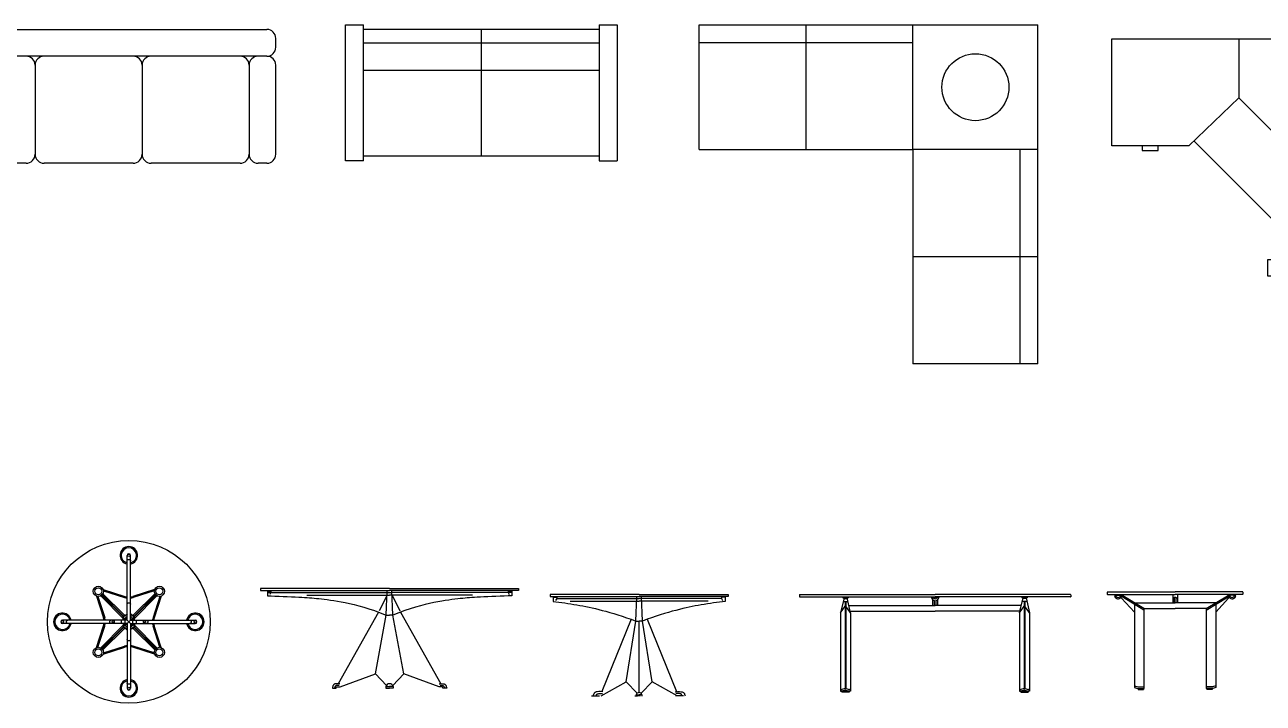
# Model space of a CAD drawing. Header units: millimetres. Extents: x 2198.5 to 2287.8, y 1208.8 to 1298.1.
# Drawn here: x 2210.66 to 2219.79, y 1219.18 to 1224.18 of the extents above; entities that cross this region are included whole.
import ezdxf

# ---------------------------------------------------------------- set-up
doc = ezdxf.new("R2010")
doc.units = ezdxf.units.MM
doc.layers.add('10-MUEBLES', color=7, linetype='Continuous')
doc.layers.add('PERFILES', color=7, linetype='Continuous')

# ---------------------------------------------------------------- blocks, each defined once
blk = doc.blocks.new('132')
for p, q in [((-0.8133, -358.3953), (-0.8133, -358.4083)), ((-0.8113, -358.3933), (0.1867, -358.3933)), ((-0.8113, -358.4103), (0.1867, -358.4103)), ((-0.4845, -358.4168), (-0.5098, -358.5281)), ((-0.4933, -358.4103), (-0.4933, -358.4168)), ((-0.4933, -358.4168), (-0.4533, -358.4168)), ((-0.4906, -358.4433), (-0.4561, -358.4433)), ((-0.4854, -358.4208), (-0.4612, -358.4208)), ((-0.4763, -358.4433), (-0.4763, -359.0844)), ((-0.4703, -358.4433), (-0.4703, -359.0844)), ((-0.4368, -358.5281), (-0.4621, -358.4168)), ((-0.4533, -358.4103), (-0.4533, -358.4168)), ((0.1597, -358.4103), (0.1597, -358.4103)), ((0.1597, -358.4103), (0.1597, -358.4143)), ((0.1597, -358.4143), (0.1867, -358.4143)), ((0.1687, -358.4305), (0.1687, -358.4743)), ((0.1807, -358.4367), (0.1807, -358.4743)), ((1.1847, -358.3933), (0.1867, -358.3933)), ((1.1847, -358.4103), (0.1867, -358.4103)), ((0.2137, -358.4143), (0.1867, -358.4143)), ((0.1927, -358.4367), (0.1927, -358.4743)), ((0.2047, -358.4305), (0.2047, -358.4743)), ((0.2137, -358.4103), (0.2137, -358.4143)), ((0.8102, -358.5281), (0.8355, -358.4168)), ((0.8267, -358.4103), (0.8267, -358.4168)), ((0.8667, -358.4168), (0.8267, -358.4168)), ((0.8639, -358.4433), (0.8294, -358.4433)), ((0.8588, -358.4208), (0.8346, -358.4208)), ((0.8437, -358.4433), (0.8437, -359.0844)), ((0.8497, -358.4433), (0.8497, -359.0844)), ((0.8579, -358.4168), (0.8832, -358.5281)), ((0.8667, -358.4103), (0.8667, -358.4168)), ((1.1867, -358.3953), (1.1867, -358.4083)), ((-0.5098, -358.5281), (-0.4763, -358.4778)), ((-0.5098, -358.5281), (-0.5098, -359.1057)), ((-0.4763, -358.5415), (-0.4703, -358.5415)), ((-0.4368, -358.5281), (-0.4703, -358.4778)), ((-0.449, -358.4743), (0.1867, -358.4743)), ((-0.4395, -358.5163), (0.1867, -358.5163)), ((-0.4368, -358.5281), (-0.4368, -359.1057)), ((0.8224, -358.4743), (0.1867, -358.4743)), ((0.8129, -358.5163), (0.1867, -358.5163)), ((0.8102, -358.5281), (0.8437, -358.4778)), ((0.8102, -358.5281), (0.8102, -359.1057)), ((0.8497, -358.5415), (0.8437, -358.5415)), ((0.8832, -358.5281), (0.8497, -358.4778)), ((0.8832, -358.5281), (0.8832, -359.1057)), ((-0.5098, -359.0937), (-0.5019, -359.0937)), ((-0.4763, -359.0844), (-0.5019, -359.0937)), ((-0.4703, -359.0272), (-0.4763, -359.0272)), ((-0.4703, -359.0358), (-0.4763, -359.0358)), ((-0.4703, -359.0844), (-0.4763, -359.0844)), ((-0.4703, -359.0844), (-0.4447, -359.0937)), ((-0.4368, -359.0937), (-0.4447, -359.0937)), ((0.8102, -359.0937), (0.8181, -359.0937)), ((0.8437, -359.0844), (0.8181, -359.0937)), ((0.8437, -359.0272), (0.8497, -359.0272)), ((0.8437, -359.0358), (0.8497, -359.0358)), ((0.8437, -359.0844), (0.8497, -359.0844)), ((0.8497, -359.0844), (0.8753, -359.0937)), ((0.8832, -359.0937), (0.8753, -359.0937)), ((-0.5098, -359.1057), (-0.4998, -359.1057)), ((-0.4763, -359.0972), (-0.4998, -359.1057)), ((-0.4468, -359.1057), (-0.4998, -359.1057)), ((-0.4998, -359.1057), (-0.4998, -359.1133)), ((-0.4468, -359.1133), (-0.4998, -359.1133)), ((-0.4703, -359.0972), (-0.4763, -359.0972)), ((-0.4703, -359.0972), (-0.4468, -359.1057)), ((-0.4468, -359.1057), (-0.4468, -359.1133)), ((-0.4368, -359.1057), (-0.4468, -359.1057)), ((0.8102, -359.1057), (0.8202, -359.1057)), ((0.8437, -359.0972), (0.8202, -359.1057)), ((0.8202, -359.1057), (0.8732, -359.1057)), ((0.8202, -359.1057), (0.8202, -359.1133)), ((0.8202, -359.1133), (0.8732, -359.1133)), ((0.8437, -359.0972), (0.8497, -359.0972)), ((0.8497, -359.0972), (0.8732, -359.1057)), ((0.8832, -359.1057), (0.8732, -359.1057)), ((0.8732, -359.1057), (0.8732, -359.1133))]:
    blk.add_line(p, q)
for centre, radius, start, end in [((-0.8113, -358.3953), 0.002, 90, 180), ((-0.8113, -358.4083), 0.002, 180, 270), ((0.1867, -358.4103), 0.027, 188.51962, 257.16106), ((0.1867, -358.4103), 0.015, 195.46601, 344.53399), ((0.1867, -358.4103), 0.027, 282.84024, 351.48038), ((1.1847, -358.3953), 0.002, 0, 90), ((1.1847, -358.4083), 0.002, 270, 0)]:
    blk.add_arc(centre, radius, start, end)
blk = doc.blocks.new('131')
for p, q in [((1.4569, -358.3757), (1.4569, -358.3907)), ((1.4589, -358.3737), (1.9569, -358.3737)), ((1.4589, -358.3927), (1.9569, -358.3927)), ((1.5189, -358.3971), (1.5089, -358.3971)), ((1.5091, -358.3971), (1.5091, -358.3927)), ((1.5091, -358.3971), (1.5646, -358.3971)), ((1.5091, -358.4011), (1.5197, -358.4011)), ((1.554, -358.4011), (1.5713, -358.4011)), ((1.5548, -358.3971), (1.5648, -358.3971)), ((1.6569, -358.5218), (1.5623, -358.4204)), ((1.5646, -358.3971), (1.5646, -358.3927)), ((1.7269, -358.5084), (1.5651, -358.409)), ((1.7269, -358.4967), (1.5713, -358.4011)), ((1.9387, -358.3927), (1.9387, -358.4547)), ((1.9387, -358.417), (1.9507, -358.417)), ((1.9507, -358.4108), (1.9507, -358.4547)), ((1.9507, -358.4108), (1.9627, -358.4108)), ((2.4549, -358.3737), (1.9569, -358.3737)), ((2.4549, -358.3927), (1.9569, -358.3927)), ((1.9627, -358.4108), (1.9627, -358.4547)), ((1.9627, -358.417), (1.9747, -358.417)), ((1.9747, -358.3927), (1.9747, -358.4547)), ((2.1869, -358.4967), (2.3424, -358.4011)), ((2.1869, -358.5084), (2.3487, -358.409)), ((2.2569, -358.5218), (2.3514, -358.4204)), ((2.3597, -358.4011), (2.3424, -358.4011)), ((2.3589, -358.3971), (2.3489, -358.3971)), ((2.3491, -358.3971), (2.3491, -358.3927)), ((2.4046, -358.3971), (2.3491, -358.3971)), ((2.4046, -358.4011), (2.394, -358.4011)), ((2.3948, -358.3971), (2.4048, -358.3971)), ((2.4046, -358.3971), (2.4046, -358.3927)), ((2.4569, -358.3757), (2.4569, -358.3907)), ((1.6569, -358.4654), (1.6569, -359.0776)), ((1.6585, -358.4547), (1.9569, -358.4547)), ((1.7269, -358.4967), (1.7269, -359.086)), ((1.7269, -358.4967), (1.9569, -358.4967)), ((2.2552, -358.4547), (1.9569, -358.4547)), ((2.1869, -358.4967), (1.9569, -358.4967)), ((2.1869, -358.4967), (2.1869, -359.086)), ((2.2569, -358.4654), (2.2569, -359.0776)), ((1.6569, -359.0648), (1.6808, -359.074)), ((1.6569, -359.0776), (1.6786, -359.086)), ((1.6786, -359.086), (1.7269, -359.086)), ((1.6808, -359.074), (1.7269, -359.074)), ((1.6838, -359.086), (1.6838, -359.0937)), ((1.6838, -359.0937), (1.7238, -359.0937)), ((1.7238, -359.086), (1.7238, -359.0937)), ((2.2329, -359.074), (2.1869, -359.074)), ((2.2351, -359.086), (2.1869, -359.086)), ((2.1899, -359.086), (2.1899, -359.0937)), ((2.2299, -359.0937), (2.1899, -359.0937)), ((2.2299, -359.086), (2.2299, -359.0937)), ((2.2569, -359.0648), (2.2329, -359.074)), ((2.2569, -359.0776), (2.2351, -359.086))]:
    blk.add_line(p, q)
for centre, radius, start, end in [((1.4589, -358.3757), 0.002, 90, 180), ((1.4589, -358.3907), 0.002, 180, 270), ((1.5369, -358.3957), 0.028, 191.19285, 302.94611), ((1.5369, -358.3957), 0.018, 184.57303, 355.42697), ((1.5369, -358.3957), 0.028, 302.94611, 329.20116), ((1.5564, -358.4259), 0.008, 43, 122.94611), ((1.5635, -358.4116), 0.003, 58.43101, 149.20116), ((1.5599, -358.4116), 0.005, 59.03624, 60.36507), ((2.3502, -358.4116), 0.003, 30.79884, 121.56899), ((2.3539, -358.4116), 0.005, 119.63493, 120.96376), ((2.3573, -358.4259), 0.008, 57.05389, 137), ((2.3769, -358.3957), 0.028, 210.79884, 237.05389), ((2.3769, -358.3957), 0.018, 184.57303, 355.42697), ((2.3769, -358.3957), 0.028, 237.05389, 348.80715), ((2.4549, -358.3757), 0.002, 0, 90), ((2.4549, -358.3907), 0.002, 270, 0)]:
    blk.add_arc(centre, radius, start, end)
blk = doc.blocks.new('134')
at = {"layer": 'PERFILES', "linetype": 'Continuous'}
for p, q in [((-2.6033, -358.4207), (-2.6115, -358.4362)), ((-1.4251, -358.4519), (-1.4473, -358.4549)), ((-1.4034, -358.4492), (-1.4251, -358.4519)), ((-1.3821, -358.4467), (-1.4034, -358.4492)), ((-1.3881, -358.4207), (-1.3799, -358.4362)), ((-1.3616, -358.4445), (-1.3821, -358.4467)), ((-1.8396, -358.5418), (-1.8711, -358.552)), ((-1.8091, -358.5325), (-1.8396, -358.5418)), ((-1.7796, -358.5239), (-1.8091, -358.5325)), ((-1.7512, -358.5161), (-1.7796, -358.5239)), ((-1.7241, -358.509), (-1.7512, -358.5161)), ((-1.6982, -358.5024), (-1.7241, -358.509)), ((-1.6735, -358.4964), (-1.6982, -358.5024)), ((-1.6496, -358.4909), (-1.6735, -358.4964)), ((-1.6265, -358.4858), (-1.6496, -358.4909)), ((-1.6039, -358.4812), (-1.6265, -358.4858)), ((-1.5817, -358.4768), (-1.6039, -358.4812)), ((-1.5595, -358.4727), (-1.5817, -358.4768)), ((-1.5373, -358.4688), (-1.5595, -358.4727)), ((-1.5149, -358.4651), (-1.5373, -358.4688)), ((-1.4923, -358.4615), (-1.5149, -358.4651)), ((-1.4698, -358.4581), (-1.4923, -358.4615)), ((-1.4473, -358.4549), (-1.4698, -358.4581)), ((-1.9957, -359.1157), (-1.9957, -358.5881)), ((-1.9365, -358.5751), (-1.9702, -358.5881)), ((-1.9034, -358.5631), (-1.9365, -358.5751)), ((-1.8711, -358.552), (-1.9034, -358.5631)), ((-2.0278, -359.1403), (-2.007, -359.1403)), ((-2.0165, -359.1328), (-2.0165, -359.1408)), ((-2.0165, -359.1328), (-1.9957, -359.1328)), ((-1.9862, -359.1403), (-2.007, -359.1403)), ((-2.007, -359.1403), (-2.007, -359.1403)), ((-2.007, -359.1403), (-2.007, -359.1403)), ((-1.9749, -359.1328), (-1.9957, -359.1328)), ((-1.9957, -359.1328), (-1.9957, -359.1328)), ((-1.9957, -359.1328), (-1.9957, -359.1328)), ((-1.9749, -359.1328), (-1.9749, -359.1408))]:
    blk.add_line(p, q, dxfattribs=at)
for points in [[(-1.9957, -358.3917), (-2.6514, -358.3917), (-2.6514, -358.4072), (-1.9957, -358.4072)], [(-2.6298, -358.4072), (-2.6298, -358.4445)], [(-2.6298, -358.4126), (-2.6033, -358.4126)], [(-2.6298, -358.4445), (-2.6093, -358.4467), (-2.588, -358.4492), (-2.5662, -358.4519), (-2.5441, -358.4549), (-2.5216, -358.4581), (-2.4991, -358.4615), (-2.4765, -358.4651), (-2.4541, -358.4688), (-2.4319, -358.4727), (-2.4097, -358.4768), (-2.3875, -358.4812), (-2.3649, -358.4858), (-2.3417, -358.4909), (-2.3179, -358.4964), (-2.2932, -358.5024), (-2.2673, -358.509), (-2.2401, -358.5161), (-2.2118, -358.5239), (-2.1823, -358.5325), (-2.1518, -358.5418), (-2.1203, -358.552), (-2.088, -358.5631), (-2.0549, -358.5751), (-2.0211, -358.5881)], [(-2.6033, -358.4072), (-2.6033, -358.4207)], [(-2.6033, -358.4207), (-1.9957, -358.4207)], [(-2.5053, -358.4406), (-1.9957, -358.4406)], [(-2.0211, -358.5881), (-2.0127, -358.4072)], [(-1.9957, -358.3917), (-1.34, -358.3917), (-1.34, -358.4072), (-1.9957, -358.4072)], [(-1.3881, -358.4207), (-1.9957, -358.4207)], [(-1.4861, -358.4406), (-1.9957, -358.4406)], [(-1.9702, -358.5881), (-1.9787, -358.4072)], [(-1.3881, -358.4072), (-1.3881, -358.4207)], [(-1.3616, -358.4126), (-1.3881, -358.4126)], [(-1.3616, -358.4072), (-1.3616, -358.4445)], [(-2.0549, -358.5751), (-2.2708, -359.1084)], [(-2.0922, -359.0363), (-2.0211, -358.5881)], [(-2.0211, -358.5881), (-1.9957, -358.5881)], [(-1.9702, -358.5881), (-1.9957, -358.5881)], [(-1.8992, -359.0363), (-1.9702, -358.5881)], [(-1.9365, -358.5751), (-1.7205, -359.1084)], [(-2.2755, -359.1404), (-2.0922, -359.0363), (-2.0101, -359.1207)], [(-1.7159, -359.1404), (-1.8992, -359.0363), (-1.9813, -359.1207)], [(-2.3458, -359.1399), (-2.2868, -359.1399)], [(-2.2622, -359.1086), (-2.2799, -359.1082), (-2.2938, -359.1084), (-2.3043, -359.1091), (-2.312, -359.1103), (-2.3174, -359.1118), (-2.321, -359.1135), (-2.3234, -359.1153), (-2.3251, -359.1172), (-2.3266, -359.1191), (-2.3279, -359.121), (-2.3292, -359.1231), (-2.3303, -359.1255), (-2.3314, -359.1283), (-2.3325, -359.1316), (-2.3335, -359.1356), (-2.3345, -359.1404)], [(-2.3135, -359.1404), (-2.3128, -359.1388), (-2.3122, -359.1374), (-2.3117, -359.1362), (-2.3112, -359.1351), (-2.3108, -359.1341), (-2.3104, -359.1332), (-2.31, -359.1324), (-2.3097, -359.1317), (-2.3093, -359.131), (-2.3089, -359.1303), (-2.3085, -359.1296), (-2.308, -359.129), (-2.3075, -359.1284), (-2.3069, -359.1277), (-2.3062, -359.1271), (-2.3054, -359.1264), (-2.3045, -359.1257), (-2.303, -359.125), (-2.3008, -359.1243), (-2.2974, -359.1236), (-2.2925, -359.123), (-2.2858, -359.1224), (-2.2769, -359.1218), (-2.2655, -359.1213)], [(-1.7292, -359.1086), (-1.7114, -359.1082), (-1.6976, -359.1084), (-1.6871, -359.1091), (-1.6794, -359.1103), (-1.674, -359.1118), (-1.6704, -359.1135), (-1.668, -359.1153), (-1.6663, -359.1172), (-1.6648, -359.1191), (-1.6635, -359.121), (-1.6622, -359.1231), (-1.6611, -359.1255), (-1.66, -359.1283), (-1.6589, -359.1316), (-1.6579, -359.1356), (-1.6569, -359.1404)], [(-1.6681, -359.1399), (-1.7272, -359.1399)], [(-1.6779, -359.1404), (-1.6786, -359.1388), (-1.6792, -359.1374), (-1.6797, -359.1362), (-1.6801, -359.1351), (-1.6806, -359.1341), (-1.681, -359.1332), (-1.6814, -359.1324), (-1.6817, -359.1317), (-1.6821, -359.131), (-1.6825, -359.1303), (-1.6829, -359.1296), (-1.6834, -359.129), (-1.6839, -359.1284), (-1.6845, -359.1277), (-1.6852, -359.1271), (-1.686, -359.1264), (-1.6869, -359.1257), (-1.6884, -359.125), (-1.6906, -359.1243), (-1.694, -359.1236), (-1.6989, -359.123), (-1.7056, -359.1224), (-1.7145, -359.1218), (-1.7259, -359.1213)]]:
    blk.add_lwpolyline(points, dxfattribs=at)
for centre, start, end in [((-1.9969, -359.1354), 86.53719, 172.43855), ((-1.9945, -359.1354), 7.56145, 93.46281), ((-1.9969, -359.1354), 86.53719, 86.61478), ((-1.9945, -359.1354), 93.38522, 93.46281)]:
    blk.add_arc(centre, 0.0198, start, end, dxfattribs=at)
blk = doc.blocks.new('133')
at = {"layer": 'PERFILES', "linetype": 'Continuous'}
for p, q in [((-4.7104, -358.3774), (-4.7186, -358.3928)), ((-2.9619, -358.3774), (-2.9537, -358.3928)), ((-3.8626, -359.0715), (-3.8362, -359.0715)), ((-3.8626, -359.0715), (-3.8626, -359.0816)), ((-3.8626, -359.0816), (-3.8362, -359.0816)), ((-3.8097, -359.0715), (-3.8362, -359.0715)), ((-3.8097, -359.0816), (-3.8362, -359.0816)), ((-3.8097, -359.0715), (-3.8097, -359.0816))]:
    blk.add_line(p, q, dxfattribs=at)
for points in [[(-3.8362, -358.3484), (-4.7879, -358.3484), (-4.7879, -358.3639), (-3.8362, -358.3639)], [(-3.8362, -358.3484), (-2.8844, -358.3484), (-2.8844, -358.3639), (-3.8362, -358.3639)], [(-4.7369, -358.3639), (-4.7369, -358.4012)], [(-4.7369, -358.3693), (-4.7104, -358.3693)], [(-4.7369, -358.3774), (-3.8185, -358.3774)], [(-4.7369, -358.4012), (-4.7102, -358.4029), (-4.6814, -358.4044), (-4.6513, -358.4057), (-4.6206, -358.407), (-4.59, -358.4082), (-4.5602, -358.4093), (-4.5319, -358.4104), (-4.506, -358.4115), (-4.4829, -358.4125), (-4.4622, -358.4136), (-4.4434, -358.4148), (-4.4259, -358.416), (-4.4092, -358.4174), (-4.3927, -358.4189), (-4.3758, -358.4206), (-4.3581, -358.4225), (-4.339, -358.4247), (-4.3183, -358.4272), (-4.2962, -358.43), (-4.2726, -358.4333), (-4.2474, -358.4371), (-4.2207, -358.4414), (-4.1924, -358.4464), (-4.1626, -358.4521), (-4.1311, -358.4586), (-4.098, -358.4661), (-4.0632, -358.4748), (-4.0266, -358.4849), (-3.9882, -358.4968), (-3.9479, -358.5105), (-3.9058, -358.5265), (-3.8616, -358.5448)], [(-4.7104, -358.3639), (-4.7104, -358.3774)], [(-4.447, -358.3973), (-3.8362, -358.3973)], [(-3.8547, -358.3973), (-3.9131, -358.512)], [(-3.8616, -358.5448), (-3.8532, -358.3639)], [(-3.2253, -358.3973), (-3.8362, -358.3973)], [(-3.8107, -358.5448), (-3.8191, -358.3639)], [(-2.9354, -358.3774), (-3.8185, -358.3774)], [(-3.8176, -358.3973), (-3.7592, -358.512)], [(-2.9354, -358.4012), (-2.9621, -358.4029), (-2.9909, -358.4044), (-3.021, -358.4057), (-3.0517, -358.407), (-3.0824, -358.4082), (-3.1121, -358.4093), (-3.1404, -358.4104), (-3.1663, -358.4115), (-3.1895, -358.4125), (-3.2101, -358.4136), (-3.229, -358.4148), (-3.2464, -358.416), (-3.2631, -358.4174), (-3.2796, -358.4189), (-3.2965, -358.4206), (-3.3142, -358.4225), (-3.3333, -358.4247), (-3.354, -358.4272), (-3.3761, -358.43), (-3.3997, -358.4333), (-3.4249, -358.4371), (-3.4516, -358.4414), (-3.4799, -358.4464), (-3.5097, -358.4521), (-3.5412, -358.4586), (-3.5743, -358.4661), (-3.6091, -358.4748), (-3.6457, -358.4849), (-3.6841, -358.4968), (-3.7244, -358.5105), (-3.7665, -358.5265), (-3.8107, -358.5448)], [(-2.9619, -358.3639), (-2.9619, -358.3774)], [(-2.9354, -358.3693), (-2.9619, -358.3693)], [(-2.9354, -358.3639), (-2.9354, -358.4012)], [(-3.9177, -358.5219), (-4.2143, -359.0504)], [(-3.9406, -358.9769), (-3.8616, -358.5448)], [(-3.8616, -358.5448), (-3.8362, -358.5448)], [(-3.8107, -358.5448), (-3.8362, -358.5448)], [(-3.7317, -358.9769), (-3.8107, -358.5448)], [(-3.7546, -358.5219), (-3.458, -359.0504)], [(-4.2014, -359.0724), (-3.9406, -358.9769), (-3.8597, -359.0627)], [(-3.4709, -359.0724), (-3.7317, -358.9769), (-3.8126, -359.0627)], [(-4.202, -359.0503), (-4.2136, -359.0504), (-4.2227, -359.0506), (-4.2298, -359.0509), (-4.2351, -359.0513), (-4.2391, -359.0519), (-4.2419, -359.0527), (-4.2441, -359.0536), (-4.2458, -359.0548), (-4.2475, -359.0561), (-4.249, -359.0578), (-4.2505, -359.0599), (-4.252, -359.0626), (-4.2534, -359.066), (-4.2548, -359.0703), (-4.2562, -359.0755), (-4.2575, -359.0818)], [(-4.2575, -359.0818), (-4.2289, -359.0818), (-4.2264, -359.0724), (-4.2014, -359.0724)], [(-4.2086, -359.0631), (-4.2121, -359.0629), (-4.2152, -359.0629), (-4.218, -359.0629), (-4.2206, -359.063), (-4.2229, -359.0631), (-4.225, -359.0633), (-4.227, -359.0636), (-4.2288, -359.0639), (-4.2304, -359.0643), (-4.232, -359.0649), (-4.2336, -359.0659), (-4.2352, -359.0674), (-4.2368, -359.0696), (-4.2386, -359.0726), (-4.2405, -359.0766), (-4.2426, -359.0818)], [(-3.4148, -359.0818), (-3.4434, -359.0818), (-3.4459, -359.0724), (-3.4709, -359.0724)], [(-3.4703, -359.0503), (-3.4587, -359.0504), (-3.4496, -359.0506), (-3.4425, -359.0509), (-3.4372, -359.0513), (-3.4332, -359.0519), (-3.4304, -359.0527), (-3.4282, -359.0536), (-3.4265, -359.0548), (-3.4249, -359.0561), (-3.4233, -359.0578), (-3.4218, -359.0599), (-3.4203, -359.0626), (-3.4189, -359.066), (-3.4175, -359.0703), (-3.4161, -359.0755), (-3.4148, -359.0818)], [(-3.4637, -359.0631), (-3.4602, -359.0629), (-3.4571, -359.0629), (-3.4543, -359.0629), (-3.4517, -359.063), (-3.4494, -359.0631), (-3.4473, -359.0633), (-3.4453, -359.0636), (-3.4435, -359.0639), (-3.4419, -359.0643), (-3.4403, -359.0649), (-3.4387, -359.0659), (-3.4371, -359.0674), (-3.4355, -359.0696), (-3.4337, -359.0726), (-3.4318, -359.0766), (-3.4297, -359.0818)]]:
    blk.add_lwpolyline(points, dxfattribs=at)
for centre, start, end in [((-3.8377, -359.0748), 86.53719, 172.43855), ((-3.8346, -359.0748), 7.56145, 93.46281)]:
    blk.add_arc(centre, 0.0251, start, end, dxfattribs=at)
blk = doc.blocks.new('MHPLS003')
at = {"color": 0, "linetype": 'ByBlock'}
for p, q in [((0, 0.762), (0.762, 0.762)), ((0, 0.6604), (0, 0.762)), ((0.762, 0.6604), (0.762, 0.762)), ((0, 0.6604), (0.762, 0.6604)), ((0.0254, -0.6604), (0.0254, 0.6604)), ((0.1016, -0.6604), (0.1016, 0.6604)), ((0.254, -0.6604), (0.254, 0.6604)), ((0.7366, 0.6604), (0.7366, -0.6604)), ((0.7366, 0), (0.0254, 0)), ((0.762, -0.6604), (0, -0.6604)), ((0, -0.762), (0, -0.6604)), ((0.762, -0.6604), (0.762, -0.762)), ((0.762, -0.762), (0, -0.762))]:
    blk.add_line(p, q, dxfattribs=at)
blk = doc.blocks.new('MOPLS015')
at = {"linetype": 'Continuous'}
for p, q in [((-0.7874, 0), (-0.7874, -0.3302)), ((-1.0388, -0.572), (-0.572, -1.0388)), ((0, -0.7874), (-0.3302, -0.7874))]:
    blk.add_line(p, q, dxfattribs=at)
blk.add_lwpolyline([(-1.5, 0), (0, 0), (0, -1.5), (-0.6, -1.5), (-0.6, -1.0677), (-0.3302, -0.7874), (-0.7874, -0.3302), (-1.0676, -0.6), (-1.5, -0.6), (-1.5, 0)], close=True, dxfattribs=at)
for points in [[(-1.3289, -0.6), (-1.3289, -0.6254), (-1.2386, -0.6254), (-1.2386, -0.6)], [(-0.6, -1.2387), (-0.6254, -1.2387), (-0.6254, -1.329), (-0.6, -1.329)]]:
    blk.add_lwpolyline(points)
blk = doc.blocks.new('MHPLS516')
for p, q in [((-1.9, -0.7), (-1.9, 0)), ((-1.9, 0), (0, 0)), ((-1.3, -0.7), (-1.3, 0)), ((-0.7, -0.7), (-0.7, 0)), ((0, -1.9), (0, 0)), ((-1.9, -0.1), (-0.7, -0.1)), ((-1.9, -0.7), (-0.7, -0.7)), ((-0.7, -0.7), (-0.7, -1.9)), ((0, -0.7), (-0.7, -0.7)), ((-0.1, -0.7), (-0.1, -1.9)), ((0, -1.3), (-0.7, -1.3)), ((0, -1.9), (-0.7, -1.9))]:
    blk.add_line(p, q)
blk.add_circle((-0.35, -0.35), 0.1876)
blk = doc.blocks.new('MHPLN010')
for p, q in [((-1.05, 0.7), (-1.05, 0.2)), ((-1, 0.75), (-0.95, 0.75)), ((-0.9, 0.2), (-0.9, 0.7)), ((-0.85, 0.75), (-0.35, 0.75)), ((-0.3, 0.2), (-0.3, 0.7)), ((-0.25, 0.75), (0.25, 0.75)), ((0.3, 0.2), (0.3, 0.7)), ((0.35, 0.75), (0.85, 0.75)), ((0.9, 0.2), (0.9, 0.7)), ((0.95, 0.75), (1, 0.75)), ((1.05, 0.7), (1.05, 0.2)), ((-1, 0.15), (1, 0.15)), ((-1.05, 0.1), (-1.05, 0.05)), ((1.05, 0.1), (1.05, 0.05)), ((1, 0), (-1, 0))]:
    blk.add_line(p, q)
for centre, start, end in [((-1, 0.7), 90, 180), ((-0.95, 0.7), 0, 90), ((-0.85, 0.7), 90, 180), ((-0.35, 0.7), 0, 90), ((-0.25, 0.7), 90, 180), ((0.25, 0.7), 0, 90), ((0.35, 0.7), 90, 180), ((0.85, 0.7), 0, 90), ((0.95, 0.7), 90, 180), ((1, 0.7), 360, 90), ((-1, 0.2), 180, 270), ((-1, 0.1), 90, 180), ((-0.95, 0.2), 270, 360), ((-0.85, 0.2), 180, 270), ((-0.35, 0.2), 270, 360), ((-0.25, 0.2), 180, 270), ((0.25, 0.2), 270, 360), ((0.35, 0.2), 180, 270), ((0.85, 0.2), 270, 360), ((0.95, 0.2), 180, 270), ((1, 0.2), 270, 360), ((1, 0.1), 0, 90), ((-1, 0.05), 180, 270), ((1, 0.05), 270, 0)]:
    blk.add_arc(centre, 0.05, start, end)
blk = doc.blocks.new('Butaca6')
at = {"linetype": 'ByBlock'}
for p, q in [((-0.0125, 0.0125), (-0.0125, 0.49)), ((0.0125, 0.0125), (0.0125, 0.49)), ((-0.2378, 0.1897), (-0.1858, 0.029)), ((-0.2287, 0.1877), (-0.1782, 0.0315)), ((-0.2068, 0.1922), (-0.042, 0.0248)), ((-0.2003, 0.1968), (-0.042, 0.0385)), ((-0.1968, 0.2003), (-0.037, 0.0405)), ((-0.1922, 0.2068), (-0.0374, 0.0544)), ((-0.1897, 0.2378), (-0.029, 0.1858)), ((-0.1877, 0.2287), (-0.0315, 0.1782)), ((-0.0136, 0.1834), (-0.0125, 0.1834)), ((0.0136, 0.1834), (0.0125, 0.1834)), ((0.1897, 0.2378), (0.029, 0.1858)), ((0.1877, 0.2287), (0.0315, 0.1782)), ((0.1968, 0.2003), (0.037, 0.0405)), ((0.1922, 0.2068), (0.0374, 0.0544)), ((0.2003, 0.1968), (0.042, 0.0385)), ((0.2068, 0.1922), (0.042, 0.0248)), ((0.2287, 0.1877), (0.1782, 0.0315)), ((0.2378, 0.1897), (0.1858, 0.029)), ((-0.0136, 0.1754), (-0.0125, 0.1754)), ((0.0136, 0.1754), (0.0125, 0.1754)), ((-0.0125, 0.0125), (-0.49, 0.0125)), ((-0.1834, 0.0136), (-0.1834, 0.0125)), ((-0.1754, 0.0136), (-0.1754, 0.0125)), ((-0.053, -0.0125), (-0.053, 0.0125)), ((-0.042, 0.0125), (-0.042, 0.0385)), ((-0.037, 0.0125), (-0.037, 0.0405)), ((-0.0125, 0.0225), (-0.037, 0.0225)), ((-0.0312, 0.0225), (-0.0125, 0.0412)), ((-0.028, 0.0125), (-0.018, 0.0225)), ((-0.028, -0.0125), (-0.028, 0.0125)), ((-0.0125, 0.0582), (-0.023, 0.0477)), ((-0.018, 0.0225), (-0.018, 0.0125)), ((-0.0163, 0.0544), (-0.0125, 0.0582)), ((0, 0), (-0.0125, 0.0125)), ((0, 0), (-0.0125, 0.0125)), ((0, 0), (-0.0125, -0.0125)), ((0, 0), (-0.0125, -0.0125)), ((0, 0), (0.0125, 0.0125)), ((0, 0), (0.0125, 0.0125)), ((0, 0), (0.0125, -0.0125)), ((0, 0), (0.0125, -0.0125)), ((0.0163, 0.0544), (0.0125, 0.0582)), ((0.0125, 0.0582), (0.023, 0.0477)), ((0.0312, 0.0225), (0.0125, 0.0412)), ((0.0125, 0.0225), (0.037, 0.0225)), ((0.0125, 0.0125), (0.49, 0.0125)), ((0.028, 0.0125), (0.018, 0.0225)), ((0.018, 0.0225), (0.018, 0.0125)), ((0.028, 0.0125), (0.028, -0.0125)), ((0.037, 0.0125), (0.037, 0.0405)), ((0.042, 0.0125), (0.042, 0.0385)), ((0.053, 0.0125), (0.053, -0.0125)), ((0.1754, 0.0136), (0.1754, 0.0125)), ((0.1834, 0.0136), (0.1834, 0.0125)), ((-0.0125, -0.0125), (-0.49, -0.0125)), ((-0.2378, -0.1897), (-0.1858, -0.029)), ((-0.2287, -0.1877), (-0.1782, -0.0315)), ((-0.2068, -0.1922), (-0.042, -0.0248)), ((-0.2003, -0.1968), (-0.042, -0.0385)), ((-0.1968, -0.2003), (-0.037, -0.0405)), ((-0.1922, -0.2068), (-0.0374, -0.0544)), ((-0.1834, -0.0136), (-0.1834, -0.0125)), ((-0.1754, -0.0136), (-0.1754, -0.0125)), ((-0.042, -0.0125), (-0.042, -0.0385)), ((-0.037, -0.0125), (-0.037, -0.0405)), ((-0.0125, -0.0225), (-0.037, -0.0225)), ((-0.0312, -0.0225), (-0.0125, -0.0412)), ((-0.028, -0.0125), (-0.018, -0.0225)), ((-0.0125, -0.0582), (-0.023, -0.0477)), ((-0.018, -0.0225), (-0.018, -0.0125)), ((-0.0163, -0.0544), (-0.0125, -0.0582)), ((-0.0125, -0.0125), (-0.0125, -0.49)), ((0.0125, -0.0125), (0.0125, -0.49)), ((0.0125, -0.0125), (0.49, -0.0125)), ((0.0125, -0.0225), (0.037, -0.0225)), ((0.0312, -0.0225), (0.0125, -0.0412)), ((0.0125, -0.0582), (0.023, -0.0477)), ((0.0163, -0.0544), (0.0125, -0.0582)), ((0.018, -0.0225), (0.018, -0.0125)), ((0.028, -0.0125), (0.018, -0.0225)), ((0.037, -0.0125), (0.037, -0.0405)), ((0.1968, -0.2003), (0.037, -0.0405)), ((0.1922, -0.2068), (0.0374, -0.0544)), ((0.042, -0.0125), (0.042, -0.0385)), ((0.2068, -0.1922), (0.042, -0.0248)), ((0.2003, -0.1968), (0.042, -0.0385)), ((0.1754, -0.0136), (0.1754, -0.0125)), ((0.2287, -0.1877), (0.1782, -0.0315)), ((0.1834, -0.0136), (0.1834, -0.0125)), ((0.2378, -0.1897), (0.1858, -0.029)), ((-0.1877, -0.2287), (-0.0315, -0.1782)), ((-0.0136, -0.1754), (-0.0125, -0.1754)), ((0.0136, -0.1754), (0.0125, -0.1754)), ((0.1877, -0.2287), (0.0315, -0.1782)), ((-0.1897, -0.2378), (-0.029, -0.1858)), ((-0.0136, -0.1834), (-0.0125, -0.1834)), ((0.0136, -0.1834), (0.0125, -0.1834)), ((0.1897, -0.2378), (0.029, -0.1858))]:
    blk.add_line(p, q, dxfattribs=at)
for points in [[(-0.0125, 0.45, -0.120011), (-0.0116, 0.4537, -0.104957), (-0.0088, 0.4571, -0.088923), (-0.0049, 0.4592, -0.080167), (0, 0.46, -0.080167), (0.0049, 0.4592, -0.088923), (0.0088, 0.4571, -0.104957), (0.0116, 0.4537, -0.120011), (0.0125, 0.45, -0.120011)], [(-0.0125, 0.13, -0.120011), (-0.0116, 0.1337, -0.104957), (-0.0088, 0.1371, -0.088923), (-0.0049, 0.1392, -0.080167), (0, 0.14, -0.080167), (0.0049, 0.1392, -0.088923), (0.0088, 0.1371, -0.104957), (0.0116, 0.1337, -0.120011), (0.0125, 0.13, -0.120011)], [(-0.45, -0.0125, -0.120011), (-0.4537, -0.0116, -0.104957), (-0.4571, -0.0088, -0.088923), (-0.4592, -0.0049, -0.080167), (-0.46, 0, -0.080167), (-0.4592, 0.0049, -0.088923), (-0.4571, 0.0088, -0.104957), (-0.4537, 0.0116, -0.120011), (-0.45, 0.0125, -0.120011)], [(-0.13, -0.0125, -0.120011), (-0.1337, -0.0116, -0.104957), (-0.1371, -0.0088, -0.088923), (-0.1392, -0.0049, -0.080167), (-0.14, 0, -0.080167), (-0.1392, 0.0049, -0.088923), (-0.1371, 0.0088, -0.104957), (-0.1337, 0.0116, -0.120011), (-0.13, 0.0125, -0.120011)], [(-0.111, -0.0075, -0.063364), (-0.1158, -0.0069, -0.076424), (-0.1195, -0.0053, -0.107134), (-0.1222, -0.0027, -0.147472), (-0.123, 0, -0.147472), (-0.1222, 0.0027, -0.107134), (-0.1195, 0.0053, -0.076424), (-0.1158, 0.0069, -0.063364), (-0.111, 0.0075, -0.063364)], [(-0.111, 0.0075, -0.213347), (-0.1101, 0.0071, -0.094031), (-0.109, 0.0053, -0.050702), (-0.1085, 0.0031, -0.038108), (-0.1082, 0, -0.038108), (-0.1085, -0.0031, -0.050702), (-0.109, -0.0053, -0.094031), (-0.1101, -0.0071, -0.213347), (-0.111, -0.0075, -0.213347)], [(0.111, -0.0075, -0.213347), (0.1101, -0.0071, -0.094031), (0.109, -0.0053, -0.050702), (0.1085, -0.0031, -0.038108), (0.1082, 0, -0.038108), (0.1085, 0.0031, -0.050702), (0.109, 0.0053, -0.094031), (0.1101, 0.0071, -0.213347), (0.111, 0.0075, -0.213347)], [(0.111, 0.0075, -0.063364), (0.1158, 0.0069, -0.076424), (0.1195, 0.0053, -0.107134), (0.1222, 0.0027, -0.147472), (0.123, 0, -0.147472), (0.1222, -0.0027, -0.107134), (0.1195, -0.0053, -0.076424), (0.1158, -0.0069, -0.063364), (0.111, -0.0075, -0.063364)], [(0.13, 0.0125, -0.120011), (0.1337, 0.0116, -0.104957), (0.1371, 0.0088, -0.088923), (0.1392, 0.0049, -0.080167), (0.14, 0, -0.080167), (0.1392, -0.0049, -0.088923), (0.1371, -0.0088, -0.104957), (0.1337, -0.0116, -0.120011), (0.13, -0.0125, -0.120011)], [(0.45, 0.0125, -0.120011), (0.4537, 0.0116, -0.104957), (0.4571, 0.0088, -0.088923), (0.4592, 0.0049, -0.080167), (0.46, 0, -0.080167), (0.4592, -0.0049, -0.088923), (0.4571, -0.0088, -0.104957), (0.4537, -0.0116, -0.120011), (0.45, -0.0125, -0.120011)], [(0.0125, -0.13, -0.120011), (0.0116, -0.1337, -0.104957), (0.0088, -0.1371, -0.088923), (0.0049, -0.1392, -0.080167), (0, -0.14, -0.080167), (-0.0049, -0.1392, -0.088923), (-0.0088, -0.1371, -0.104957), (-0.0116, -0.1337, -0.120011), (-0.0125, -0.13, -0.120011)], [(0.0125, -0.45, -0.120011), (0.0116, -0.4537, -0.104957), (0.0088, -0.4571, -0.088923), (0.0049, -0.4592, -0.080167), (0, -0.46, -0.080167), (-0.0049, -0.4592, -0.088923), (-0.0088, -0.4571, -0.104957), (-0.0116, -0.4537, -0.120011), (-0.0125, -0.45, -0.120011)]]:
    blk.add_lwpolyline(points, format="xyb", dxfattribs=at)
for centre, radius in [((0, 0), 0.6), ((0, 0.49), 0.009), ((-0.225, 0.225), 0.0375), ((-0.225, 0.225), 0.025), ((0.225, 0.225), 0.0375), ((0.225, 0.225), 0.025), ((-0.49, 0), 0.009), ((0.49, 0), 0.009), ((-0.225, -0.225), 0.0375), ((-0.225, -0.225), 0.025), ((0.225, -0.225), 0.0375), ((0.225, -0.225), 0.025), ((0, -0.49), 0.009)]:
    blk.add_circle(centre, radius, dxfattribs=at)
for centre, radius, start, end in [((0, 0.49), 0.065, 281.08749, 258.91251), ((0, 0.49), 0.056, 282.89789, 257.10211), ((0, 0.49), 0.0125, 0, 180), ((-0.0136, 0.2334), 0.05, 252.07882, 270), ((0.0136, 0.2334), 0.05, 270, 287.92118), ((-0.0136, 0.2334), 0.058, 252.07882, 270), ((0.0136, 0.2334), 0.058, 270, 287.92118), ((-0.49, 0), 0.065, 11.08749, 348.91251), ((-0.49, 0), 0.056, 12.89789, 347.10211), ((-0.49, 0), 0.0125, 90, 270), ((-0.2334, 0.0136), 0.05, 0, 17.92118), ((-0.2334, 0.0136), 0.058, 0, 17.92118), ((-0.0336, 0.0583), 0.015, 225, 315), ((-0.0269, 0.065), 0.015, 225.45016, 315), ((0.0269, 0.065), 0.015, 225, 314.54984), ((0.0336, 0.0583), 0.015, 225, 315), ((0.2334, 0.0136), 0.058, 162.07882, 180), ((0.2334, 0.0136), 0.05, 162.07882, 180), ((0.49, 0), 0.065, 191.08749, 168.91251), ((0.49, 0), 0.056, 192.89789, 167.10211), ((0.49, 0), 0.0125, 270, 90), ((-0.2334, -0.0136), 0.05, 342.07882, 0), ((-0.2334, -0.0136), 0.058, 342.07882, 360), ((-0.0336, -0.0583), 0.015, 45, 135), ((-0.0269, -0.065), 0.015, 45, 134.54984), ((0.0269, -0.065), 0.015, 45.45016, 135), ((0.0336, -0.0583), 0.015, 45, 135), ((0.2334, -0.0136), 0.058, 180, 197.92118), ((0.2334, -0.0136), 0.05, 180, 197.92118), ((-0.0136, -0.2334), 0.058, 90, 107.92118), ((0.0136, -0.2334), 0.058, 72.07882, 90), ((-0.0136, -0.2334), 0.05, 90, 107.92118), ((0.0136, -0.2334), 0.05, 72.07882, 90), ((0, -0.49), 0.065, 101.08749, 78.91251), ((0, -0.49), 0.056, 102.89789, 77.10211), ((0, -0.49), 0.0125, 180, 0)]:
    blk.add_arc(centre, radius, start, end, dxfattribs=at)

msp = doc.modelspace()

# ---------------------------------------------------------------- block references
for name, p in [('Butaca6', (2211.4292, 1219.782)), ('133', (2217.1878, 1578.3758)), ('134', (2217.1878, 1578.3758)), ('132', (2217.1878, 1578.3758)), ('131', (2217.1878, 1578.3758))]:
    msp.add_blockref(name, p)
at = {"layer": '10-MUEBLES'}
for name, p, xscale, yscale, zscale, rotation in [('MHPLN010', (2211.1324, 1224.149), 1.314953261672059, 1.314953261672059, 1.314953261672059, 180), ('MHPLS003', (2214.0288, 1224.1834), 1.314953261672031, 1.314953261672031, 1.314953261672031, 270)]:
    msp.add_blockref(name, p, dxfattribs=dict(at, xscale=xscale, yscale=yscale, zscale=zscale, rotation=rotation))
at = {"layer": '10-MUEBLES', "xscale": 1.314953261672059, "yscale": 1.314953261672059, "zscale": 1.314953261672059}
for name, p in [('MHPLS516', (2218.1321, 1224.1834)), ('MOPLS015', (2220.6493, 1224.0801))]:
    msp.add_blockref(name, p, dxfattribs=at)

doc.saveas('drawing.dxf')
